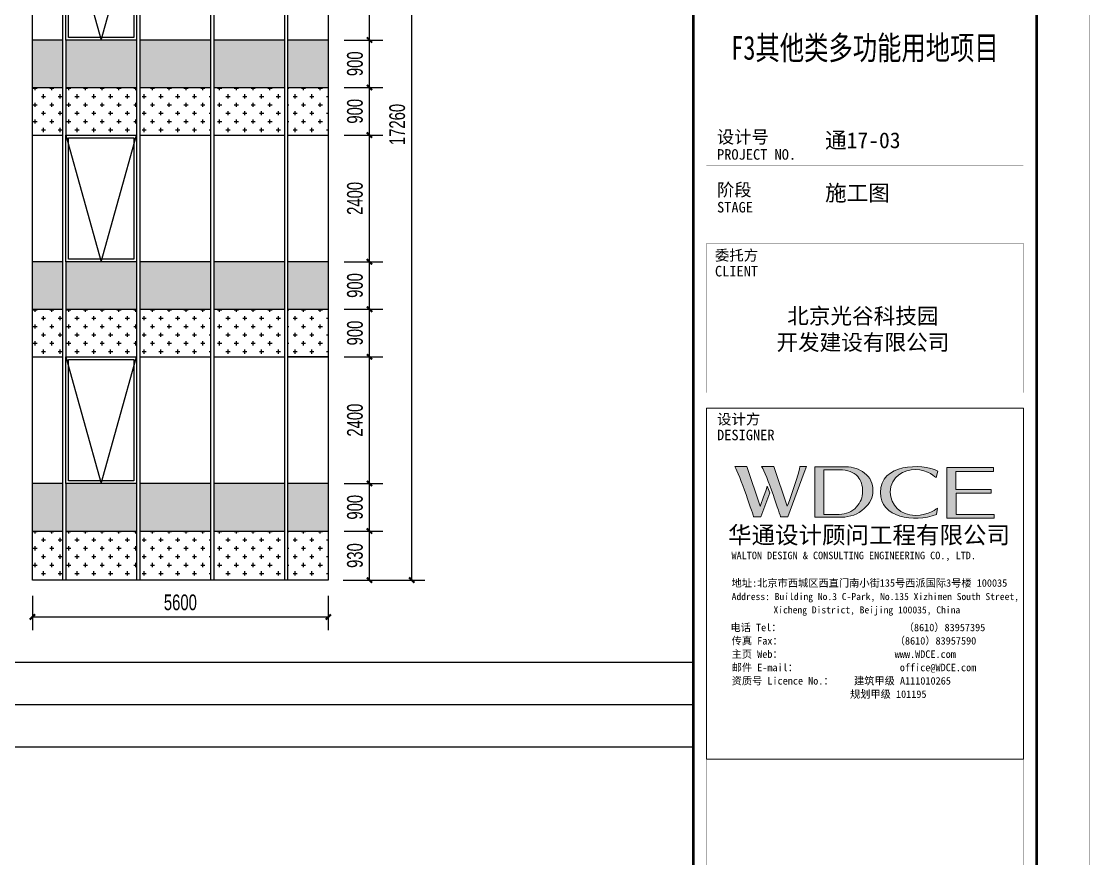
# Model space of a CAD drawing. Extents: x -3 to 440502, y -49243 to 59402.
# Drawn here: x 242082 to 262302, y 32958 to 48817 of the extents above; entities that cross this region are included whole.
import ezdxf
from ezdxf.enums import TextEntityAlignment as Align

# ---------------------------------------------------------------- set-up
doc = ezdxf.new("R2010")
doc.units = 0
doc.header["$LTSCALE"] = 1000
doc.header["$MEASUREMENT"] = 0
for name, color, linetype in [('01-标注_尺寸', 124, 'Continuous'), ('05-填充_156', 156, 'Continuous'), ('05-填充_天正', 26, 'Continuous'), ('A-0-图名图例', 2, 'Continuous'), ('A-C_窗', 140, 'Continuous'), ('E-立面', 255, 'Continuous')]:
    doc.layers.add(name, color=color, linetype=linetype)
doc.styles.add('_TCH_DIM_T3', font='ros.shx', dxfattribs={"width": 0.705882, "bigfont": 'jd.shx'})
doc.styles.add('图签信息$0$hwxh', font='STXIHEI.TTF')
doc.styles.add('图签信息$0$华文细黑', font='STXIHEI.TTF', dxfattribs={"height": 10})
doc.dimstyles.new('_TCH_ARCH&&100', dxfattribs={"dimtxt": 297.5, "dimasz": 100, "dimexe": 250, "dimexo": 300, "dimgap": 126.25, "dimtad": 1, "dimdec": 0, "dimzin": 0, "dimdsep": 46, "dimtxsty": '_TCH_DIM_T3', "dimblk": 'ARCHTICK', "dimcen": 0.09, "dimclrt": 7, "dimazin": 2, "dimtfac": 1, "dimtdec": 0, "dimtix": 1, "dimtmove": 2, "dimatfit": 3, "dimfxl": 0, "dimtolj": 1, "dimtzin": 0, "dimarcsym": 0})

# ---------------------------------------------------------------- blocks, each defined once
blk = doc.blocks.new('A$C2DDF4F07')
at = {"layer": 'A-C_窗'}
for points in [[(0, 2400), (1340, 2400), (1340, 0), (0, 0)], [(50, 2350), (1290, 2350), (1290, 50), (50, 50)]]:
    blk.add_lwpolyline(points, close=True, dxfattribs=at)
blk.add_lwpolyline([(0, 2400), (670, 0), (1340, 2400)], dxfattribs=at)
blk = doc.blocks.new('图框-A1')
for points, const_width in [([(0, 0), (841, 0), (841, 594), (0, 594)], 0.05), ([(766, 584), (25, 584), (25, 10), (766, 10)], 0.5)]:
    blk.add_lwpolyline(points, close=True, dxfattribs=dict(const_width=const_width))
blk = doc.blocks.new('图签信息$0$logo2')
h = blk.add_hatch(color=7)
h.paths.add_polyline_path([(19.021, -7.36), (15.845, -7.36), (15.845, -3.972), (18.974, -3.972), (18.974, -4.243), (16.461, -4.243), (16.461, -5.448), (18.811, -5.448), (18.811, -5.686), (16.474, -5.686), (16.474, -7.116), (19.021, -7.116)])
edge = h.paths.add_edge_path()
edge.add_spline(control_points=[(15.259, -4.206), (15.259, -4.206), (15.127, -4.646), (15.127, -4.646), (15.127, -4.646), (14.62, -4.101), (13.734, -4.101), (13.035, -4.101), (12.071, -4.537), (12.076, -5.621), (12.08, -6.488), (12.766, -7.164), (13.734, -7.168), (14.656, -7.172), (15.227, -6.68), (15.227, -6.68), (15.227, -6.68), (15.164, -7.108), (15.164, -7.108), (13.632, -7.703), (11.417, -7.291), (11.411, -5.643), (11.404, -3.721), (14.157, -3.665), (15.259, -4.206)], knot_values=[0, 0, 0, 0, 1, 1, 1, 2, 2, 2, 3, 3, 3, 4, 4, 4, 5, 5, 5, 6, 6, 6, 7, 7, 7, 8, 8, 8, 8], degree=3, periodic=0)
edge = h.paths.add_edge_path(flags=16)
edge.add_spline(control_points=[(10.229, -5.566), (10.229, -5.16), (10.12, -4.83), (9.897, -4.576), (9.63, -4.273), (9.228, -4.122), (8.69, -4.122), (8.69, -4.122), (7.638, -4.122), (7.638, -4.122), (7.638, -4.122), (7.638, -7.098), (7.638, -7.098), (7.638, -7.098), (8.663, -7.098), (8.663, -7.098), (9.133, -7.098), (9.519, -6.934), (9.823, -6.604), (10.095, -6.309), (10.229, -5.964), (10.229, -5.566)], knot_values=[0, 0, 0, 0, 1, 1, 1, 2, 2, 2, 3, 3, 3, 4, 4, 4, 5, 5, 5, 6, 6, 6, 7, 7, 7, 7], degree=3, periodic=0)
edge = h.paths.add_edge_path()
edge.add_spline(control_points=[(10.919, -5.505), (10.919, -5.962), (10.725, -6.366), (10.336, -6.719), (9.92, -7.098), (9.414, -7.288), (8.817, -7.288), (8.817, -7.288), (7.028, -7.288), (7.028, -7.288), (7.028, -7.288), (7.028, -3.925), (7.028, -3.925), (7.028, -3.925), (9.095, -3.925), (9.095, -3.925), (9.593, -3.925), (10.015, -4.063), (10.363, -4.34), (10.733, -4.637), (10.919, -5.026), (10.919, -5.505)], knot_values=[0, 0, 0, 0, 1, 1, 1, 2, 2, 2, 3, 3, 3, 4, 4, 4, 5, 5, 5, 6, 6, 6, 7, 7, 7, 7], degree=3, periodic=0)
at = {"lineweight": 0}
blk.add_lwpolyline([(19.021, -7.36), (15.845, -7.36), (15.845, -3.972), (18.974, -3.972), (18.974, -4.243), (16.461, -4.243), (16.461, -5.448), (18.811, -5.448), (18.811, -5.686), (16.474, -5.686), (16.474, -7.116), (19.021, -7.116), (19.021, -7.36)], dxfattribs=at)
for points, knots in [([(10.919, -5.505), (10.919, -5.962), (10.725, -6.366), (10.336, -6.719), (9.92, -7.098), (9.414, -7.288), (8.817, -7.288), (8.817, -7.288), (7.028, -7.288), (7.028, -7.288), (7.028, -7.288), (7.028, -3.925), (7.028, -3.925), (7.028, -3.925), (9.095, -3.925), (9.095, -3.925), (9.593, -3.925), (10.015, -4.063), (10.363, -4.34), (10.733, -4.637), (10.919, -5.026), (10.919, -5.505)], [0, 0, 0, 0, 1, 1, 1, 2, 2, 2, 3, 3, 3, 4, 4, 4, 5, 5, 5, 6, 6, 6, 7, 7, 7, 7]), ([(10.229, -5.566), (10.229, -5.16), (10.12, -4.83), (9.897, -4.576), (9.63, -4.273), (9.228, -4.122), (8.69, -4.122), (8.69, -4.122), (7.638, -4.122), (7.638, -4.122), (7.638, -4.122), (7.638, -7.098), (7.638, -7.098), (7.638, -7.098), (8.663, -7.098), (8.663, -7.098), (9.133, -7.098), (9.519, -6.934), (9.823, -6.604), (10.095, -6.309), (10.229, -5.964), (10.229, -5.566)], [0, 0, 0, 0, 1, 1, 1, 2, 2, 2, 3, 3, 3, 4, 4, 4, 5, 5, 5, 6, 6, 6, 7, 7, 7, 7]), ([(15.259, -4.206), (15.259, -4.206), (15.127, -4.646), (15.127, -4.646), (15.127, -4.646), (14.62, -4.101), (13.734, -4.101), (13.035, -4.101), (12.071, -4.537), (12.076, -5.621), (12.08, -6.488), (12.766, -7.164), (13.734, -7.168), (14.656, -7.172), (15.227, -6.68), (15.227, -6.68), (15.227, -6.68), (15.164, -7.108), (15.164, -7.108), (13.632, -7.703), (11.417, -7.291), (11.411, -5.643), (11.404, -3.721), (14.157, -3.665), (15.259, -4.206)], [0, 0, 0, 0, 1, 1, 1, 2, 2, 2, 3, 3, 3, 4, 4, 4, 5, 5, 5, 6, 6, 6, 7, 7, 7, 8, 8, 8, 8])]:
    blk.add_open_spline(points, degree=3, knots=knots, dxfattribs=at)
blk = doc.blocks.new('图签信息$0$logo1')
h = blk.add_hatch(color=8)
edge = h.paths.add_edge_path()
edge.add_spline(control_points=[(3.863, -5.205), (3.635, -5.88), (3.386, -6.562), (3.386, -6.562), (3.386, -6.562), (2.503, -3.908), (2.503, -3.908), (2.503, -3.908), (1.802, -3.905), (1.687, -3.908), (2.021, -4.386), (2.952, -7.271), (2.952, -7.271), (2.952, -7.271), (3.437, -7.271), (3.437, -7.271), (3.437, -7.271), (4.032, -5.659), (4.032, -5.659), (4.032, -5.659), (3.863, -5.205), (3.863, -5.205)], knot_values=[0, 0, 0, 0, 1, 1, 1, 2, 2, 2, 3, 3, 3, 4, 4, 4, 5, 5, 5, 6, 6, 6, 7, 7, 7, 7], degree=3, periodic=0)
h = blk.add_hatch(color=7)
edge = h.paths.add_edge_path()
edge.add_spline(control_points=[(6.038, -3.908), (6.09, -4.101), (5.198, -6.562), (5.198, -6.562), (5.198, -6.562), (4.302, -3.908), (4.302, -3.908), (4.302, -3.908), (3.6, -3.905), (3.486, -3.908), (3.821, -4.386), (4.751, -7.271), (4.751, -7.271), (4.751, -7.271), (5.236, -7.271), (5.236, -7.271), (5.236, -7.271), (6.333, -4.3), (6.333, -4.3), (6.333, -4.3), (6.482, -3.908), (6.482, -3.908), (6.482, -3.908), (6.214, -3.914), (6.038, -3.908)], knot_values=[0, 0, 0, 0, 1, 1, 1, 2, 2, 2, 3, 3, 3, 4, 4, 4, 5, 5, 5, 6, 6, 6, 7, 7, 7, 8, 8, 8, 8], degree=3, periodic=0)
at = {"color": 8, "lineweight": 0}
blk.add_open_spline([(3.863, -5.205), (3.635, -5.88), (3.386, -6.562), (3.386, -6.562), (3.386, -6.562), (2.503, -3.908), (2.503, -3.908), (2.503, -3.908), (1.802, -3.905), (1.687, -3.908), (2.021, -4.386), (2.952, -7.271), (2.952, -7.271), (2.952, -7.271), (3.437, -7.271), (3.437, -7.271), (3.437, -7.271), (4.032, -5.659), (4.032, -5.659), (4.032, -5.659), (3.863, -5.205), (3.863, -5.205)], degree=3, knots=[0, 0, 0, 0, 1, 1, 1, 2, 2, 2, 3, 3, 3, 4, 4, 4, 5, 5, 5, 6, 6, 6, 7, 7, 7, 7], dxfattribs=at)
at = {"lineweight": 0}
blk.add_open_spline([(6.038, -3.908), (6.09, -4.101), (5.198, -6.562), (5.198, -6.562), (5.198, -6.562), (4.302, -3.908), (4.302, -3.908), (4.302, -3.908), (3.6, -3.905), (3.486, -3.908), (3.821, -4.386), (4.751, -7.271), (4.751, -7.271), (4.751, -7.271), (5.236, -7.271), (5.236, -7.271), (5.236, -7.271), (6.333, -4.3), (6.333, -4.3), (6.333, -4.3), (6.482, -3.908), (6.482, -3.908), (6.482, -3.908), (6.214, -3.914), (6.038, -3.908)], degree=3, knots=[0, 0, 0, 0, 1, 1, 1, 2, 2, 2, 3, 3, 3, 4, 4, 4, 5, 5, 5, 6, 6, 6, 7, 7, 7, 8, 8, 8, 8], dxfattribs=at)
blk.add_blockref('图签信息$0$logo2', (0, 0))
blk = doc.blocks.new('图签信息$0$时间-logo')
at = {"layer": 'Defpoints', "lineweight": 0}
blk.add_lwpolyline([(0, -23.457), (-21.166, -23.457), (-21.166, 0), (0, 0), (0, -23.457)], dxfattribs=at)
blk.add_blockref('图签信息$0$logo1', (-20.967, 0))
at = {"style": '图签信息$0$hwxh'}
for s, height, p in [('华通设计顾问工程有限公司 ', 1.15, (-19.726, -9.054)), ('WALTON DESIGN & CONSULTING ENGINEERING CO., LTD.', 0.5, (-19.497, -10.096)), ('地址:北京市西城区西直门南小街135号西派国际3号楼 100035', 0.5, (-19.485, -11.936)), ('Address: Building No.3 C-Park, No.135 Xizhimen South Street, ', 0.47, (-19.485, -12.827)), ('Xicheng District, Beijing 100035, China ', 0.47, (-16.691, -13.718)), ('电话 Tel：                        （8610）83957395 ', 0.5, (-19.564, -14.906)), ('传真 Fax：                      （8610）83957590 ', 0.5, (-19.485, -15.798)), ('主页 Web：                      www.WDCE.com ', 0.5, (-19.485, -16.689)), ('邮件 E-mail：                    office@WDCE.com ', 0.5, (-19.485, -17.58)), ('资质号 Licence No.：    建筑甲级 A111010265 ', 0.5, (-19.485, -18.472)), ('   规划甲级 101195', 0.5, (-12.602, -19.363))]:
    blk.add_text(s, height=height, dxfattribs=at).set_placement(p)
blk = doc.blocks.new('图签信息')
at = {"const_width": 0.5}
blk.add_lwpolyline([(-65, 0), (0, 0), (0, 500.5), (-65, 500.5)], close=True, dxfattribs=at)
at = {"const_width": 0.05}
for points in [[(-62.5, 450.87), (-2.5, 450.87)], [(-62.5, 440.87), (-2.5, 440.87)], [(-2.5, 407.85), (-2.5, 436.12), (-62.5, 436.12), (-62.5, 407.85)], [(-62.5, 407.85), (-2.5, 407.85)], [(-62.5, 404.92), (-62.5, 227.83)], [(-62.5, 404.92), (-2.5, 404.92)], [(-62.5, 227.83), (-2.5, 227.83), (-2.5, 404.92)], [(-57.5, 338.36), (-7.5, 338.36)]]:
    blk.add_lwpolyline(points, dxfattribs=at)
at = {"ltscale": 0.001, "xscale": 2.834689937531525, "yscale": 2.834689937531525, "zscale": 2.834689937531525}
blk.add_blockref('图签信息$0$时间-logo', (-2.5, 404.92), dxfattribs=at)
at = {"color": 4, "style": '图签信息$0$华文细黑', "width": 0.75}
blk.add_text('F3其他类多功能用地项目', height=4.5, dxfattribs=at).set_placement((-32.5, 470.91), align=Align.CENTER)
at = {"style": '图签信息$0$华文细黑'}
for s, height, p in [('设计号', 2.4, (-60.54, 457.48)), ('PROJECT NO.', 2, (-60.5, 453.97)), ('阶段', 2.4, (-60.5, 447.47)), ('STAGE', 2, (-60.5, 443.97)), ('委托方', 2, (-60.9, 434.86)), ('CLIENT', 2, (-60.9, 431.86)), ('设计方', 2, (-60.5, 403.83)), ('DESIGNER', 2, (-60.5, 400.83))]:
    blk.add_text(s, height=height, dxfattribs=at).set_placement(p, align=Align.TOP_LEFT)
at = {"color": 4, "ltscale": 0.001, "char_height": 3, "width": 58.4895, "style": '图签信息$0$华文细黑'}
for s, insert, attachment_point in [('通17-03', (-40.06, 455.51), 4), ('施工图', (-40.06, 445.51), 4), ('北京光谷科技园\\P开发建设有限公司', (-32.9, 419.71), 5)]:
    blk.add_mtext(s, dxfattribs=dict(at, insert=insert, attachment_point=attachment_point))
blk = doc.blocks.new('图签-A1')
at = {"color": 2}
blk.add_blockref('图签信息', (0, 0), dxfattribs=at)
blk = doc.blocks.new('*U27')
for p, q in [((0, 1600), (35678, 1600)), ((0, 800), (35678, 800)), ((0, 0), (35678, 0))]:
    blk.add_line(p, q)
blk = doc.blocks.new('_ArchTick')
at = {"color": 0, "linetype": 'ByBlock', "const_width": 0.4}
blk.add_lwpolyline([(-0.5, -0.5), (0.5, 0.5)], dxfattribs=at)
blk = doc.blocks.new('*D319')
at = {"layer": '01-标注_尺寸', "color": 0, "lineweight": -2, "transparency": 16777216}
for p, q in [((248192, 39164), (248922, 39164)), ((248672, 38234), (248672, 39164)), ((248192, 38234), (248922, 38234))]:
    blk.add_line(p, q, dxfattribs=at)
at = {"layer": 'Defpoints', "color": 0, "transparency": 16777216}
for p in [(247892, 39164), (248672, 39164), (247892, 38234)]:
    blk.add_point(p, dxfattribs=at)
at = {"layer": '01-标注_尺寸', "color": 0, "lineweight": -2, "transparency": 16777216, "xscale": 100, "yscale": 100, "zscale": 100}
for p, rotation in [((248672, 39164), 90), ((248672, 38234), 270)]:
    blk.add_blockref('_ArchTick', p, dxfattribs=dict(at, rotation=rotation))
at = {"layer": '01-标注_尺寸', "color": 7, "transparency": 16777216, "insert": (248397, 38699), "char_height": 297.5, "attachment_point": 5, "rotation": 90, "style": '_TCH_DIM_T3'}
blk.add_mtext('\\A1;930', dxfattribs=at)
blk = doc.blocks.new('*D320')
at = {"layer": '01-标注_尺寸', "color": 0, "lineweight": -2, "transparency": 16777216}
for p, q in [((248192, 40064), (248922, 40064)), ((248672, 39164), (248672, 40064)), ((248192, 39164), (248922, 39164))]:
    blk.add_line(p, q, dxfattribs=at)
at = {"layer": 'Defpoints', "color": 0, "transparency": 16777216}
for p in [(247892, 40064), (248672, 40064), (247892, 39164)]:
    blk.add_point(p, dxfattribs=at)
at = {"layer": '01-标注_尺寸', "color": 0, "lineweight": -2, "transparency": 16777216, "xscale": 100, "yscale": 100, "zscale": 100}
for p, rotation in [((248672, 40064), 90), ((248672, 39164), 270)]:
    blk.add_blockref('_ArchTick', p, dxfattribs=dict(at, rotation=rotation))
at = {"layer": '01-标注_尺寸', "color": 7, "transparency": 16777216, "insert": (248397, 39614), "char_height": 297.5, "attachment_point": 5, "rotation": 90, "style": '_TCH_DIM_T3'}
blk.add_mtext('\\A1;900', dxfattribs=at)
blk = doc.blocks.new('*D321')
at = {"layer": '01-标注_尺寸', "color": 0, "lineweight": -2, "transparency": 16777216}
for p, q in [((248192, 42464), (248922, 42464)), ((248672, 40064), (248672, 42464)), ((248192, 40064), (248922, 40064))]:
    blk.add_line(p, q, dxfattribs=at)
at = {"layer": 'Defpoints', "color": 0, "transparency": 16777216}
for p in [(247892, 42464), (248672, 42464), (247892, 40064)]:
    blk.add_point(p, dxfattribs=at)
at = {"layer": '01-标注_尺寸', "color": 0, "lineweight": -2, "transparency": 16777216, "xscale": 100, "yscale": 100, "zscale": 100}
for p, rotation in [((248672, 42464), 90), ((248672, 40064), 270)]:
    blk.add_blockref('_ArchTick', p, dxfattribs=dict(at, rotation=rotation))
at = {"layer": '01-标注_尺寸', "color": 7, "transparency": 16777216, "insert": (248397, 41264), "char_height": 297.5, "attachment_point": 5, "rotation": 90, "style": '_TCH_DIM_T3'}
blk.add_mtext('\\A1;2400', dxfattribs=at)
blk = doc.blocks.new('*D322')
at = {"layer": '01-标注_尺寸', "color": 0, "lineweight": -2, "transparency": 16777216}
for p, q in [((248192, 43364), (248922, 43364)), ((248672, 42464), (248672, 43364)), ((248192, 42464), (248922, 42464))]:
    blk.add_line(p, q, dxfattribs=at)
at = {"layer": 'Defpoints', "color": 0, "transparency": 16777216}
for p in [(247892, 43364), (248672, 43364), (247892, 42464)]:
    blk.add_point(p, dxfattribs=at)
at = {"layer": '01-标注_尺寸', "color": 0, "lineweight": -2, "transparency": 16777216, "xscale": 100, "yscale": 100, "zscale": 100}
for p, rotation in [((248672, 43364), 90), ((248672, 42464), 270)]:
    blk.add_blockref('_ArchTick', p, dxfattribs=dict(at, rotation=rotation))
at = {"layer": '01-标注_尺寸', "color": 7, "transparency": 16777216, "insert": (248397, 42914), "char_height": 297.5, "attachment_point": 5, "rotation": 90, "style": '_TCH_DIM_T3'}
blk.add_mtext('\\A1;900', dxfattribs=at)
blk = doc.blocks.new('*D323')
at = {"layer": '01-标注_尺寸', "color": 0, "lineweight": -2, "transparency": 16777216}
for p, q in [((248192, 44264), (248922, 44264)), ((248672, 43364), (248672, 44264)), ((248192, 43364), (248922, 43364))]:
    blk.add_line(p, q, dxfattribs=at)
at = {"layer": 'Defpoints', "color": 0, "transparency": 16777216}
for p in [(247892, 44264), (248672, 44264), (247892, 43364)]:
    blk.add_point(p, dxfattribs=at)
at = {"layer": '01-标注_尺寸', "color": 0, "lineweight": -2, "transparency": 16777216, "xscale": 100, "yscale": 100, "zscale": 100}
for p, rotation in [((248672, 44264), 90), ((248672, 43364), 270)]:
    blk.add_blockref('_ArchTick', p, dxfattribs=dict(at, rotation=rotation))
at = {"layer": '01-标注_尺寸', "color": 7, "transparency": 16777216, "insert": (248397, 43814), "char_height": 297.5, "attachment_point": 5, "rotation": 90, "style": '_TCH_DIM_T3'}
blk.add_mtext('\\A1;900', dxfattribs=at)
blk = doc.blocks.new('*D324')
at = {"layer": '01-标注_尺寸', "color": 0, "lineweight": -2, "transparency": 16777216}
for p, q in [((248192, 46664), (248922, 46664)), ((248672, 44264), (248672, 46664)), ((248192, 44264), (248922, 44264))]:
    blk.add_line(p, q, dxfattribs=at)
at = {"layer": 'Defpoints', "color": 0, "transparency": 16777216}
for p in [(247892, 46664), (248672, 46664), (247892, 44264)]:
    blk.add_point(p, dxfattribs=at)
at = {"layer": '01-标注_尺寸', "color": 0, "lineweight": -2, "transparency": 16777216, "xscale": 100, "yscale": 100, "zscale": 100}
for p, rotation in [((248672, 46664), 90), ((248672, 44264), 270)]:
    blk.add_blockref('_ArchTick', p, dxfattribs=dict(at, rotation=rotation))
at = {"layer": '01-标注_尺寸', "color": 7, "transparency": 16777216, "insert": (248397, 45464), "char_height": 297.5, "attachment_point": 5, "rotation": 90, "style": '_TCH_DIM_T3'}
blk.add_mtext('\\A1;2400', dxfattribs=at)
blk = doc.blocks.new('*D325')
at = {"layer": '01-标注_尺寸', "color": 0, "lineweight": -2, "transparency": 16777216}
for p, q in [((248192, 47564), (248922, 47564)), ((248672, 46664), (248672, 47564)), ((248192, 46664), (248922, 46664))]:
    blk.add_line(p, q, dxfattribs=at)
at = {"layer": 'Defpoints', "color": 0, "transparency": 16777216}
for p in [(247892, 47564), (248672, 47564), (247892, 46664)]:
    blk.add_point(p, dxfattribs=at)
at = {"layer": '01-标注_尺寸', "color": 0, "lineweight": -2, "transparency": 16777216, "xscale": 100, "yscale": 100, "zscale": 100}
for p, rotation in [((248672, 47564), 90), ((248672, 46664), 270)]:
    blk.add_blockref('_ArchTick', p, dxfattribs=dict(at, rotation=rotation))
at = {"layer": '01-标注_尺寸', "color": 7, "transparency": 16777216, "insert": (248397, 47114), "char_height": 297.5, "attachment_point": 5, "rotation": 90, "style": '_TCH_DIM_T3'}
blk.add_mtext('\\A1;900', dxfattribs=at)
blk = doc.blocks.new('*D326')
at = {"layer": '01-标注_尺寸', "color": 0, "lineweight": -2, "transparency": 16777216}
for p, q in [((248192, 48464), (248922, 48464)), ((248672, 47564), (248672, 48464)), ((248192, 47564), (248922, 47564))]:
    blk.add_line(p, q, dxfattribs=at)
at = {"layer": 'Defpoints', "color": 0, "transparency": 16777216}
for p in [(247892, 48464), (248672, 48464), (247892, 47564)]:
    blk.add_point(p, dxfattribs=at)
at = {"layer": '01-标注_尺寸', "color": 0, "lineweight": -2, "transparency": 16777216, "xscale": 100, "yscale": 100, "zscale": 100}
for p, rotation in [((248672, 48464), 90), ((248672, 47564), 270)]:
    blk.add_blockref('_ArchTick', p, dxfattribs=dict(at, rotation=rotation))
at = {"layer": '01-标注_尺寸', "color": 7, "transparency": 16777216, "insert": (248397, 48014), "char_height": 297.5, "attachment_point": 5, "rotation": 90, "style": '_TCH_DIM_T3'}
blk.add_mtext('\\A1;900', dxfattribs=at)
blk = doc.blocks.new('*D327')
at = {"layer": '01-标注_尺寸', "color": 0, "lineweight": -2, "transparency": 16777216}
for p, q in [((248192, 50864), (248922, 50864)), ((248672, 48464), (248672, 50864)), ((248192, 48464), (248922, 48464))]:
    blk.add_line(p, q, dxfattribs=at)
at = {"layer": 'Defpoints', "color": 0, "transparency": 16777216}
for p in [(247892, 50864), (248672, 50864), (247892, 48464)]:
    blk.add_point(p, dxfattribs=at)
at = {"layer": '01-标注_尺寸', "color": 0, "lineweight": -2, "transparency": 16777216, "xscale": 100, "yscale": 100, "zscale": 100}
for p, rotation in [((248672, 50864), 90), ((248672, 48464), 270)]:
    blk.add_blockref('_ArchTick', p, dxfattribs=dict(at, rotation=rotation))
at = {"layer": '01-标注_尺寸', "color": 7, "transparency": 16777216, "insert": (248397, 49664), "char_height": 297.5, "attachment_point": 5, "rotation": 90, "style": '_TCH_DIM_T3'}
blk.add_mtext('\\A1;2400', dxfattribs=at)
blk = doc.blocks.new('*D332')
at = {"layer": '01-标注_尺寸', "color": 0, "lineweight": -2, "transparency": 16777216}
for p, q in [((248175, 55494), (249722, 55494)), ((249472, 38234), (249472, 55494)), ((248175, 38234), (249722, 38234))]:
    blk.add_line(p, q, dxfattribs=at)
at = {"layer": 'Defpoints', "color": 0, "transparency": 16777216}
for p in [(247875, 55494), (249472, 55494), (247875, 38234)]:
    blk.add_point(p, dxfattribs=at)
at = {"layer": '01-标注_尺寸', "color": 0, "lineweight": -2, "transparency": 16777216, "xscale": 100, "yscale": 100, "zscale": 100}
for p, rotation in [((249472, 55494), 90), ((249472, 38234), 270)]:
    blk.add_blockref('_ArchTick', p, dxfattribs=dict(at, rotation=rotation))
at = {"layer": '01-标注_尺寸', "color": 7, "transparency": 16777216, "insert": (249197, 46864), "char_height": 297.5, "attachment_point": 5, "rotation": 90, "style": '_TCH_DIM_T3'}
blk.add_mtext('\\A1;17260', dxfattribs=at)
blk = doc.blocks.new('*D1066')
at = {"layer": '01-标注_尺寸', "color": 0, "lineweight": -2, "transparency": 16777216}
for p, q in [((242292, 37934), (242292, 37286)), ((247892, 37934), (247892, 37286)), ((242292, 37536), (247892, 37536))]:
    blk.add_line(p, q, dxfattribs=at)
at = {"layer": 'Defpoints', "color": 0, "transparency": 16777216}
for p in [(242292, 38234), (247892, 38234), (247892, 37536)]:
    blk.add_point(p, dxfattribs=at)
at = {"layer": '01-标注_尺寸', "color": 0, "lineweight": -2, "transparency": 16777216, "xscale": 100, "yscale": 100, "zscale": 100, "rotation": 180}
blk.add_blockref('_ArchTick', (242292, 37536), dxfattribs=at)
at = {"layer": '01-标注_尺寸', "color": 0, "lineweight": -2, "transparency": 16777216, "xscale": 100, "yscale": 100, "zscale": 100}
blk.add_blockref('_ArchTick', (247892, 37536), dxfattribs=at)
at = {"layer": '01-标注_尺寸', "color": 7, "transparency": 16777216, "insert": (245092, 37811), "char_height": 297.5, "attachment_point": 5, "style": '_TCH_DIM_T3'}
blk.add_mtext('\\A1;5600', dxfattribs=at)

msp = doc.modelspace()

# ---------------------------------------------------------------- hatches: boundary and pattern name
at = {"layer": '05-填充_156'}
h = msp.add_hatch(dxfattribs=at)
h.set_pattern_fill('CROSS', color=136, scale=100)
h.set_pattern_definition([(0, (595680.43, -117862.65), (158.75, 158.75), [79.375, -238.125]), (90, (595720.12, -117902.34), (-158.75, 158.75), [79.375, -238.125])])
h.paths.add_polyline_path([(244322.3, 47563.6), (245662.3, 47563.6), (245662.3, 46663.6), (244322.3, 46663.6)])
h.paths.add_polyline_path([(242922.3, 46663.6), (244262.3, 46663.6), (244262.3, 47563.6), (242922.3, 47563.6)])
h.paths.add_polyline_path([(245722.3, 46663.6), (247062.3, 46663.6), (247062.3, 47563.6), (245722.3, 47563.6)])
h.paths.add_polyline_path([(247122.3, 46663.6), (247892.3, 46663.6), (247892.3, 47563.6), (247122.3, 47563.6)])
h.paths.add_polyline_path([(242292.3, 46663.6), (242862.3, 46663.6), (242862.3, 47563.6), (242292.3, 47563.6)], flags=16)
h = msp.add_hatch(dxfattribs=at)
h.set_pattern_fill('CROSS', color=136, scale=100)
h.set_pattern_definition([(0, (595680.43, -122062.65), (158.75, 158.75), [79.375, -238.125]), (90, (595720.12, -122102.34), (-158.75, 158.75), [79.375, -238.125])])
h.paths.add_polyline_path([(244322.3, 43363.6), (245662.3, 43363.6), (245662.3, 42463.6), (244322.3, 42463.6)])
h.paths.add_polyline_path([(242922.3, 42463.6), (244262.3, 42463.6), (244262.3, 43363.6), (242922.3, 43363.6)])
h.paths.add_polyline_path([(245722.3, 42463.6), (247062.3, 42463.6), (247062.3, 43363.6), (245722.3, 43363.6)])
h.paths.add_polyline_path([(247122.3, 42463.6), (247892.3, 42463.6), (247892.3, 43363.6), (247122.3, 43363.6)])
h.paths.add_polyline_path([(242292.3, 42463.6), (242862.3, 42463.6), (242862.3, 43363.6), (242292.3, 43363.6)], flags=16)
h = msp.add_hatch(dxfattribs=at)
h.set_pattern_fill('CROSS', color=136, scale=100)
h.set_pattern_definition([(0, (595680.43, -126262.65), (158.75, 158.75), [79.375, -238.125]), (90, (595720.12, -126302.34), (-158.75, 158.75), [79.375, -238.125])])
h.paths.add_polyline_path([(244322.3, 39163.6), (245662.3, 39163.6), (245662.3, 38233.6), (244322.3, 38233.6)])
h.paths.add_polyline_path([(242922.3, 38233.6), (244262.3, 38233.6), (244262.3, 39163.6), (242922.3, 39163.6)])
h.paths.add_polyline_path([(245722.3, 38233.6), (247062.3, 38233.6), (247062.3, 39163.6), (245722.3, 39163.6)])
h.paths.add_polyline_path([(247122.3, 38233.6), (247892.3, 38233.6), (247892.3, 39163.6), (247122.3, 39163.6)])
h.paths.add_polyline_path([(242292.3, 38233.6), (242862.3, 38233.6), (242862.3, 39163.6), (242292.3, 39163.6)])
at = {"layer": '05-填充_天正'}
h = msp.add_hatch(dxfattribs=at)
h.set_pattern_fill('AR-CONC', color=256, scale=200)
h.set_pattern_definition([(50, (107870.46, 2554.77), (364.36934, -31.8782), [38.1, -419.1]), (355, (107870.46, 2554.77), (-70.48565, 382.1133), [30.48, -335.28]), (100.451, (107900.83, 2552.1), (293.885, 350.2334), [32.38, -356.18]), (46.1842, (107870.46, 2656.37), (542.1581, -84.0847), [57.15, -628.65]), (96.6356, (107915.64, 2649.36), (474.8085, 494.8511), [48.57, -534.27]), (351.184, (107870.46, 2656.37), (474.8092, 494.8502), [45.72, -502.92]), (21, (107921.26, 2630.97), (303.22976, -204.53104), [38.1, -419.1]), (326, (107921.26, 2630.97), (123.6041, 368.3759), [30.48, -335.28]), (71.4514, (107946.53, 2613.93), (426.833, 163.8457), [32.38, -356.18]), (37.5, (107870.46, 2554.77), (6.17721, 169.11008), [0, -331.216, 0, -340.36, 0, -336.55]), (7.5, (107870.46, 2554.77), (133.63933, 200.36115), [0, -194.056, 0, -323.596, 0, -128.27]), (327.5, (107757.18, 2554.77), (271.18119, -11.45749), [0, -127, 0, -396.24, 0, -525.78]), (317.5, (107706.38, 2554.77), (296.25836, 50.853), [0, -165.1, 0, -263.144, 0, -373.38])])
h.paths.add_polyline_path([(247122.3, 47563.6), (247892.3, 47563.6), (247892.3, 48463.6), (247122.3, 48463.6)])
h.paths.add_polyline_path([(245722.3, 48463.6), (247062.3, 48463.6), (247062.3, 47563.6), (245722.3, 47563.6)])
h.paths.add_polyline_path([(244322.3, 47563.6), (245662.3, 47563.6), (245662.3, 48463.6), (244322.3, 48463.6)])
h.paths.add_polyline_path([(242922.3, 48463.6), (244262.3, 48463.6), (244262.3, 47563.6), (242922.3, 47563.6)])
h.paths.add_polyline_path([(242292.3, 47563.6), (242862.3, 47563.6), (242862.3, 48463.6), (242292.3, 48463.6)])
h.paths.add_polyline_path([(247122.3, 43363.6), (247892.3, 43363.6), (247892.3, 44263.6), (247122.3, 44263.6)])
h.paths.add_polyline_path([(245722.3, 44263.6), (247062.3, 44263.6), (247062.3, 43363.6), (245722.3, 43363.6)])
h.paths.add_polyline_path([(244322.3, 43363.6), (245662.3, 43363.6), (245662.3, 44263.6), (244322.3, 44263.6)])
h.paths.add_polyline_path([(242922.3, 44263.6), (244262.3, 44263.6), (244262.3, 43363.6), (242922.3, 43363.6)])
h.paths.add_polyline_path([(242292.3, 43363.6), (242862.3, 43363.6), (242862.3, 44263.6), (242292.3, 44263.6)])
h.paths.add_polyline_path([(247122.3, 39163.6), (247892.3, 39163.6), (247892.3, 40063.6), (247122.3, 40063.6)])
h.paths.add_polyline_path([(245722.3, 40063.6), (247062.3, 40063.6), (247062.3, 39163.6), (245722.3, 39163.6)])
h.paths.add_polyline_path([(244322.3, 39163.6), (245662.3, 39163.6), (245662.3, 40063.6), (244322.3, 40063.6)])
h.paths.add_polyline_path([(242922.3, 40063.6), (244262.3, 40063.6), (244262.3, 39163.6), (242922.3, 39163.6)])
h.paths.add_polyline_path([(242292.3, 39163.6), (242862.3, 39163.6), (242862.3, 40063.6), (242292.3, 40063.6)])

# ---------------------------------------------------------------- linework, layer by layer
at = {"layer": 'A-C_窗'}
for points in [[(242862.3, 55063.6), (242862.3, 38233.6)], [(244262.3, 55063.6), (244262.3, 38233.6)], [(244322.3, 55063.6), (244322.3, 38233.6)], [(245662.3, 55063.6), (245662.3, 38233.6)], [(245722.3, 55063.6), (245722.3, 38233.6)], [(247062.3, 55063.6), (247062.3, 38233.6)], [(247122.3, 55063.6), (247122.3, 38233.6)], [(242862.3, 48463.6), (242292.3, 48463.6)], [(244262.3, 48463.6), (242922.3, 48463.6)], [(242922.3, 48463.6), (242922.3, 46663.6)], [(245662.3, 48463.6), (244322.3, 48463.6)], [(247062.3, 48463.6), (245722.3, 48463.6)], [(247892.3, 48463.6), (247122.3, 48463.6)], [(242292.3, 47563.6), (242862.3, 47563.6)], [(242922.3, 47563.6), (244262.3, 47563.6)], [(244322.3, 47563.6), (245662.3, 47563.6)], [(245722.3, 47563.6), (247062.3, 47563.6)], [(247122.3, 47563.6), (247892.3, 47563.6)], [(242292.3, 46663.6), (242862.3, 46663.6)], [(242922.3, 46663.6), (244262.3, 46663.6)], [(244322.3, 46663.6), (245662.3, 46663.6)], [(245722.3, 46663.6), (247062.3, 46663.6)], [(247122.3, 46663.6), (247892.3, 46663.6)], [(242862.3, 44263.6), (242292.3, 44263.6)], [(244262.3, 44263.6), (242922.3, 44263.6)], [(242922.3, 44263.6), (242922.3, 42463.6)], [(245662.3, 44263.6), (244322.3, 44263.6)], [(247062.3, 44263.6), (245722.3, 44263.6)], [(247892.3, 44263.6), (247122.3, 44263.6)], [(242292.3, 43363.6), (242862.3, 43363.6)], [(242922.3, 43363.6), (244262.3, 43363.6)], [(244322.3, 43363.6), (245662.3, 43363.6)], [(245722.3, 43363.6), (247062.3, 43363.6)], [(247122.3, 43363.6), (247892.3, 43363.6)], [(242292.3, 42463.6), (242862.3, 42463.6)], [(242922.3, 42463.6), (244262.3, 42463.6)], [(244322.3, 42463.6), (245662.3, 42463.6)], [(245722.3, 42463.6), (247062.3, 42463.6)], [(247122.3, 42463.6), (247892.3, 42463.6)], [(247892.3, 42463.6), (247122.3, 42463.6)], [(242862.3, 40063.6), (242292.3, 40063.6)], [(244262.3, 40063.6), (242922.3, 40063.6)], [(242922.3, 40063.6), (242922.3, 38233.6)], [(245662.3, 40063.6), (244322.3, 40063.6)], [(247062.3, 40063.6), (245722.3, 40063.6)], [(247892.3, 40063.6), (247122.3, 40063.6)], [(242292.3, 39163.6), (242862.3, 39163.6)], [(242922.3, 39163.6), (244262.3, 39163.6)], [(244322.3, 39163.6), (245662.3, 39163.6)], [(245722.3, 39163.6), (247062.3, 39163.6)], [(247122.3, 39163.6), (247892.3, 39163.6)]]:
    msp.add_lwpolyline(points, dxfattribs=at)
at = {"layer": 'E-立面'}
for points in [[(247892.3, 55493.6), (247892.3, 38233.6)], [(247892.3, 38233.6), (242292.3, 38233.6), (242292.3, 53093.6), (241672.3, 53053.6), (241672.3, 52883.6), (241752.3, 52883.6), (241752.3, 51793.6), (228092.3, 51793.6)]]:
    msp.add_lwpolyline(points, dxfattribs=at)

# ---------------------------------------------------------------- block references
at = {"xscale": 100, "yscale": 100, "zscale": 100}
for name, p in [('图框-A1', (178200, 0)), ('图签-A1', (261300, 1000))]:
    msp.add_blockref(name, p, dxfattribs=at)
at = {"layer": 'A-0-图名图例'}
msp.add_blockref('*U27', (219121.9, 35078.8), dxfattribs=at)
at = {"layer": 'A-C_窗'}
for p in [(242922.3, 48463.6), (242922.3, 44263.6), (242922.3, 40063.6)]:
    msp.add_blockref('A$C2DDF4F07', p, dxfattribs=at)

# ---------------------------------------------------------------- dimensions: what is measured, and where the dimension line sits
at = {"layer": '01-标注_尺寸'}
for p1, p2, distance, picture, middle in [((247874.6, 38233.6), (247874.6, 55493.6), -1597.3, '*D332', (249196.9, 46863.6)), ((247892.3, 48463.6), (247892.3, 50863.6), -779.6, '*D327', (248396.9, 49663.6)), ((247892.3, 47563.6), (247892.3, 48463.6), -779.6, '*D326', (248396.9, 48013.6)), ((247892.3, 46663.6), (247892.3, 47563.6), -779.6, '*D325', (248396.9, 47113.6)), ((247892.3, 44263.6), (247892.3, 46663.6), -779.6, '*D324', (248396.9, 45463.6)), ((247892.3, 43363.6), (247892.3, 44263.6), -779.6, '*D323', (248396.9, 43813.6)), ((247892.3, 42463.6), (247892.3, 43363.6), -779.6, '*D322', (248396.9, 42913.6)), ((247892.3, 40063.6), (247892.3, 42463.6), -779.6, '*D321', (248396.9, 41263.6)), ((247892.3, 39163.6), (247892.3, 40063.6), -779.6, '*D320', (248396.9, 39613.6)), ((247892.3, 38233.6), (247892.3, 39163.6), -779.6, '*D319', (248396.9, 38698.6)), ((242292.3, 38233.6), (247892.3, 38233.6), -697.7, '*D1066', (245092.3, 37810.9))]:
    dim = msp.add_aligned_dim(p1=p1, p2=p2, distance=distance, dimstyle='_TCH_ARCH&&100', dxfattribs=at)
    dim.commit()
    dim.dimension.update_dxf_attribs({"geometry": picture, "text_midpoint": middle})

doc.saveas('drawing.dxf')
